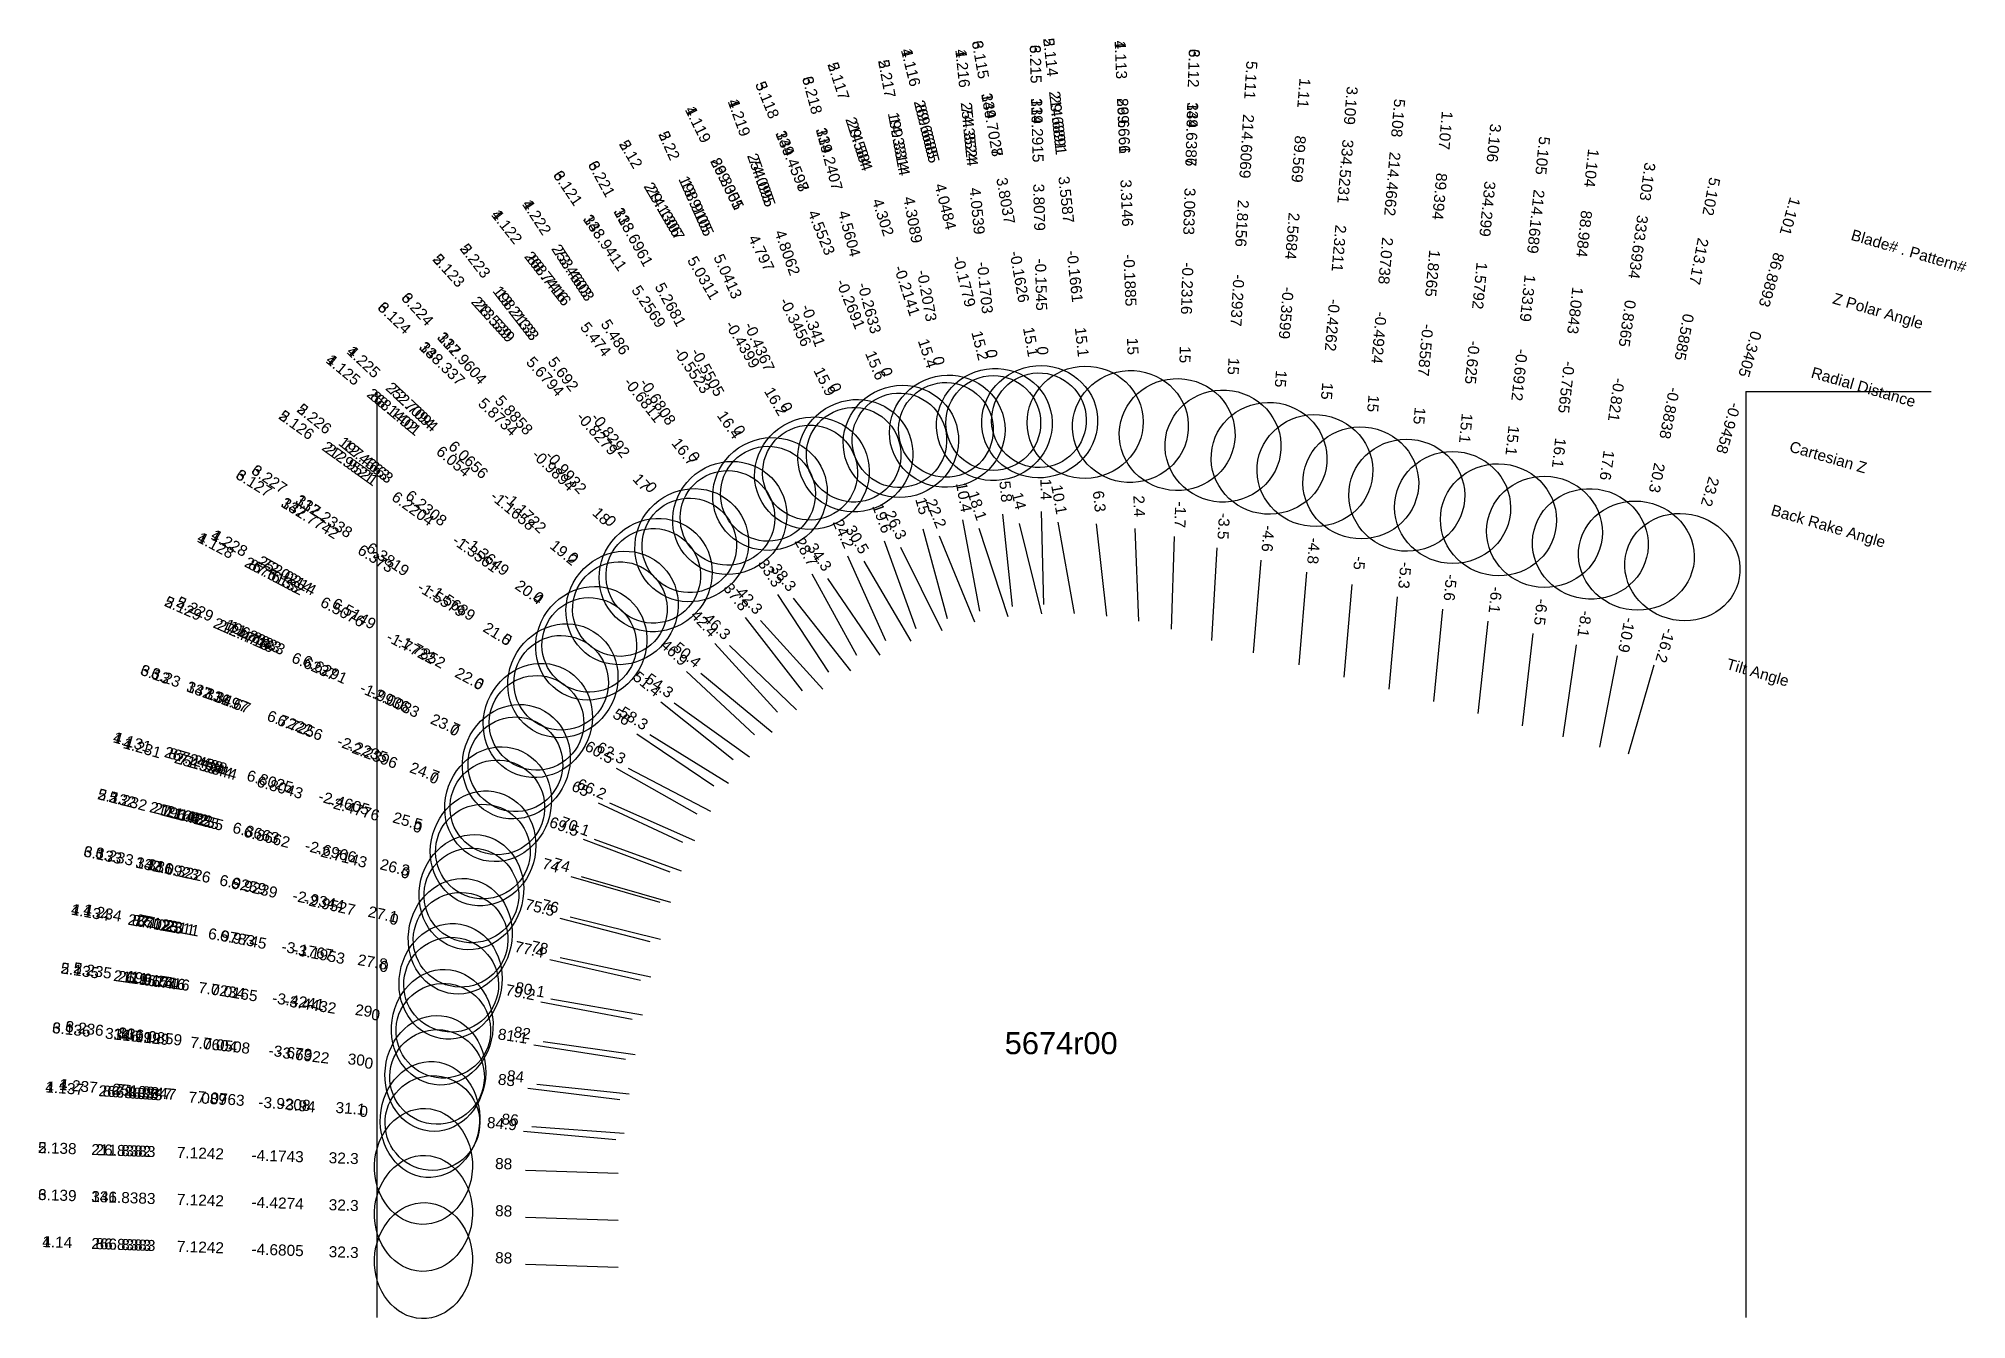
# Model space of a CAD drawing. Header units: inches. Extents: x -9.2 to 1.2, y -5 to 1.9.
import ezdxf
from ezdxf.enums import TextEntityAlignment as Align

# ---------------------------------------------------------------- set-up
doc = ezdxf.new("R2010")
doc.units = ezdxf.units.IN
doc.header["$MEASUREMENT"] = 0
for name, color, linetype, true_color in [('Blade_1', 30, 'Continuous', 0xff7f00), ('Blade_2', 7, 'Continuous', 0xcccc00), ('Blade_3', 7, 'Continuous', 0x00cc00), ('Blade_4', 7, 'Continuous', 0x00cccc), ('Blade_5', 7, 'Continuous', 0x0066cc), ('Blade_6', 190, 'Continuous', 0x7f00ff)]:
    doc.layers.add(name, color=color, linetype=linetype, true_color=true_color)
doc.styles.get("Standard").update_dxf_attribs({"font": 'arial.ttf'})

msp = doc.modelspace()

# ---------------------------------------------------------------- linework, layer by layer
for p, q in [((-7.375, 0), (-7.375, -4.988)), ((0, 0), (0, -4.988)), ((0, 0), (1, 0))]:
    msp.add_line(p, q)
at = {"layer": 'Blade_1'}
for p, q in [((-4.004, -0.66), (-3.953, -1.158)), ((-3.915, -0.712), (-3.794, -1.197)), ((-4.641, -0.805), (-4.472, -1.276)), ((-3.292, -0.738), (-3.272, -1.238)), ((-4.553, -0.839), (-4.332, -1.287)), ((-2.612, -0.908), (-2.653, -1.407)), ((-5.216, -1.093), (-4.941, -1.511)), ((-5.133, -1.113), (-4.824, -1.505)), ((-1.877, -1.106), (-1.923, -1.604)), ((-1.147, -1.303), (-1.204, -1.8)), ((-5.706, -1.509), (-5.341, -1.85)), ((-5.63, -1.517), (-5.245, -1.835)), ((-0.494, -1.474), (-0.634, -1.954)), ((-6.086, -2.028), (-5.651, -2.274)), ((-6.021, -2.028), (-5.578, -2.26)), ((-6.331, -2.613), (-5.85, -2.751)), ((-6.274, -2.612), (-5.793, -2.75)), ((-6.491, -3.287), (-5.999, -3.381)), ((-6.437, -3.272), (-5.944, -3.358)), ((-6.586, -3.984), (-6.088, -4.028)), ((-6.54, -3.959), (-6.042, -3.994)), ((-6.575, -4.7), (-6.075, -4.717))]:
    msp.add_line(p, q, dxfattribs=at)
for centre, major_axis, ratio in [((-4.048, -0.178), (0.303, 0.076), 0.964872), ((-3.315, -0.189), (0.312, 0.013), 0.966004), ((-4.797, -0.346), (0.28, 0.138), 0.961756), ((-4.054, -0.17), (0.254, 0.026), 1), ((-4.806, -0.341), (0.24, 0.086), 1), ((-2.568, -0.36), (0.311, -0.025), 0.965797), ((-1.826, -0.559), (0.311, -0.029), 0.965729), ((-5.474, -0.681), (0.245, 0.194), 0.957947), ((-5.486, -0.681), (0.213, 0.14), 1), ((-1.084, -0.756), (0.31, -0.035), 0.960855), ((-0.341, -0.946), (0.3, -0.087), 0.91927), ((-6.054, -1.166), (0.199, 0.241), 0.944594), ((-6.066, -1.172), (0.174, 0.186), 1), ((-6.508, -1.772), (0.145, 0.277), 0.923505), ((-6.515, -1.785), (0.125, 0.222), 1), ((-6.803, -2.461), (0.086, 0.3), 0.902931), ((-6.804, -2.478), (0.07, 0.245), 1), ((-6.978, -3.177), (0.054, 0.308), 0.88493), ((-6.975, -3.195), (0.048, 0.251), 1), ((-7.089, -3.921), (0.022, 0.312), 0.856609), ((-7.076, -3.94), (0.023, 0.254), 1), ((-7.124, -4.681), (0.011, 0.312), 0.845595)]:
    msp.add_ellipse(centre, major_axis=major_axis, ratio=ratio, dxfattribs=at)
at = {"layer": 'Blade_2'}
for p, q in [((-4.22, -0.692), (-4.129, -1.183)), ((-3.499, -0.713), (-3.444, -1.21)), ((-4.131, -0.737), (-3.975, -1.212)), ((-4.839, -0.886), (-4.634, -1.342)), ((-4.752, -0.914), (-4.499, -1.345)), ((-5.39, -1.218), (-5.083, -1.613)), ((-5.309, -1.234), (-4.972, -1.604)), ((-5.846, -1.672), (-5.455, -1.983)), ((-5.774, -1.677), (-5.367, -1.968)), ((-6.183, -2.216), (-5.729, -2.428)), ((-6.121, -2.216), (-5.663, -2.418)), ((-6.389, -2.837), (-5.905, -2.962)), ((-6.333, -2.829), (-5.847, -2.95)), ((-6.53, -3.519), (-6.036, -3.596)), ((-6.479, -3.501), (-5.984, -3.571)), ((-6.575, -4.194), (-6.075, -4.211))]:
    msp.add_line(p, q, dxfattribs=at)
for centre, major_axis, ratio in [((-4.302, -0.214), (0.297, 0.097), 0.964011), ((-3.559, -0.166), (0.311, 0.034), 0.96564), ((-4.309, -0.207), (0.251, 0.046), 1), ((-5.031, -0.44), (0.269, 0.158), 0.960351), ((-5.041, -0.437), (0.233, 0.105), 1), ((-5.679, -0.828), (0.231, 0.21), 0.95646), ((-5.692, -0.829), (0.201, 0.156), 1), ((-6.22, -1.356), (0.182, 0.254), 0.937528), ((-6.231, -1.365), (0.159, 0.199), 1), ((-6.624, -1.994), (0.126, 0.286), 0.915977), ((-6.629, -2.008), (0.108, 0.231), 1), ((-6.866, -2.697), (0.075, 0.303), 0.896835), ((-6.866, -2.714), (0.064, 0.247), 1), ((-7.023, -3.424), (0.044, 0.309), 0.874968), ((-7.017, -3.443), (0.039, 0.252), 1), ((-7.124, -4.174), (0.011, 0.312), 0.845595)]:
    msp.add_ellipse(centre, major_axis=major_axis, ratio=ratio, dxfattribs=at)
at = {"layer": 'Blade_3'}
for p, q in [((-3.796, -0.647), (-3.784, -1.147)), ((-3.707, -0.704), (-3.619, -1.196)), ((-4.433, -0.739), (-4.303, -1.222)), ((-4.345, -0.778), (-4.156, -1.241)), ((-3.08, -0.781), (-3.095, -1.281)), ((-5.031, -0.982), (-4.791, -1.421)), ((-4.947, -1.007), (-4.665, -1.42)), ((-2.367, -0.974), (-2.408, -1.473)), ((-1.633, -1.172), (-1.682, -1.67)), ((-5.554, -1.357), (-5.217, -1.727)), ((-5.476, -1.369), (-5.114, -1.715)), ((-0.914, -1.365), (-0.985, -1.86)), ((-5.974, -1.844), (-5.559, -2.124)), ((-5.905, -1.847), (-5.48, -2.11)), ((-6.264, -2.412), (-5.796, -2.587)), ((-6.205, -2.411), (-5.735, -2.581)), ((-6.443, -3.06), (-5.955, -3.17)), ((-6.388, -3.048), (-5.899, -3.152)), ((-6.513, -3.731), (-6.016, -3.783)), ((-6.562, -3.752), (-6.066, -3.813)), ((-6.575, -4.447), (-6.075, -4.464))]:
    msp.add_line(p, q, dxfattribs=at)
for centre, major_axis, ratio in [((-3.804, -0.163), (0.308, 0.055), 0.965262), ((-4.552, -0.269), (0.289, 0.118), 0.96313), ((-4.56, -0.263), (0.246, 0.066), 1), ((-3.808, -0.155), (0.255, 0.006), 1), ((-3.063, -0.232), (0.312, -0.01), 0.965895), ((-5.257, -0.552), (0.258, 0.176), 0.959406), ((-2.321, -0.426), (0.311, -0.026), 0.96578), ((-5.268, -0.551), (0.224, 0.123), 1), ((-1.579, -0.625), (0.311, -0.031), 0.965688), ((-0.837, -0.821), (0.309, -0.044), 0.952991), ((-5.873, -0.989), (0.216, 0.226), 0.951243), ((-5.886, -0.993), (0.188, 0.172), 1), ((-6.373, -1.558), (0.164, 0.266), 0.930688), ((-6.382, -1.569), (0.143, 0.211), 1), ((-6.722, -2.223), (0.106, 0.294), 0.90884), ((-6.726, -2.24), (0.089, 0.239), 1), ((-6.926, -2.934), (0.065, 0.306), 0.890562), ((-6.924, -2.953), (0.056, 0.249), 1), ((-7.06, -3.673), (0.033, 0.311), 0.866371), ((-7.051, -3.692), (0.031, 0.253), 1), ((-7.124, -4.427), (0.011, 0.312), 0.845595)]:
    msp.add_ellipse(centre, major_axis=major_axis, ratio=ratio, dxfattribs=at)
at = {"layer": 'Blade_4'}
for p, q in [((-4.004, -0.66), (-3.953, -1.158)), ((-3.915, -0.712), (-3.794, -1.197)), ((-4.641, -0.805), (-4.472, -1.276)), ((-3.292, -0.738), (-3.272, -1.238)), ((-4.553, -0.839), (-4.332, -1.287)), ((-5.216, -1.093), (-4.941, -1.511)), ((-5.133, -1.113), (-4.824, -1.505)), ((-5.706, -1.509), (-5.341, -1.85)), ((-5.63, -1.517), (-5.245, -1.835)), ((-6.086, -2.028), (-5.651, -2.274)), ((-6.021, -2.028), (-5.578, -2.26)), ((-6.331, -2.613), (-5.85, -2.751)), ((-6.274, -2.612), (-5.793, -2.75)), ((-6.491, -3.287), (-5.999, -3.381)), ((-6.437, -3.272), (-5.944, -3.358)), ((-6.586, -3.984), (-6.088, -4.028)), ((-6.54, -3.959), (-6.042, -3.994)), ((-6.575, -4.7), (-6.075, -4.717))]:
    msp.add_line(p, q, dxfattribs=at)
for centre, major_axis, ratio in [((-4.048, -0.178), (0.303, 0.076), 0.964872), ((-3.315, -0.189), (0.312, 0.013), 0.966004), ((-4.797, -0.346), (0.28, 0.138), 0.961756), ((-4.054, -0.17), (0.254, 0.026), 1), ((-4.806, -0.341), (0.24, 0.086), 1), ((-5.474, -0.681), (0.245, 0.194), 0.957947), ((-5.486, -0.681), (0.213, 0.14), 1), ((-6.054, -1.166), (0.199, 0.241), 0.944594), ((-6.066, -1.172), (0.174, 0.186), 1), ((-6.508, -1.772), (0.145, 0.277), 0.923505), ((-6.515, -1.785), (0.125, 0.222), 1), ((-6.803, -2.461), (0.086, 0.3), 0.902931), ((-6.804, -2.478), (0.07, 0.245), 1), ((-6.978, -3.177), (0.054, 0.308), 0.88493), ((-6.975, -3.195), (0.048, 0.251), 1), ((-7.089, -3.921), (0.022, 0.312), 0.856609), ((-7.076, -3.94), (0.023, 0.254), 1), ((-7.124, -4.681), (0.011, 0.312), 0.845595)]:
    msp.add_ellipse(centre, major_axis=major_axis, ratio=ratio, dxfattribs=at)
at = {"layer": 'Blade_5'}
for p, q in [((-4.22, -0.692), (-4.129, -1.183)), ((-3.499, -0.713), (-3.444, -1.21)), ((-4.345, -0.778), (-4.156, -1.241)), ((-4.131, -0.737), (-3.975, -1.212)), ((-4.839, -0.886), (-4.634, -1.342)), ((-4.752, -0.914), (-4.499, -1.345)), ((-2.849, -0.843), (-2.879, -1.342)), ((-2.122, -1.04), (-2.165, -1.538)), ((-5.39, -1.218), (-5.083, -1.613)), ((-5.309, -1.234), (-4.972, -1.604)), ((-1.39, -1.238), (-1.443, -1.735)), ((-0.693, -1.424), (-0.788, -1.915)), ((-5.846, -1.672), (-5.455, -1.983)), ((-5.774, -1.677), (-5.367, -1.968)), ((-6.183, -2.216), (-5.729, -2.428)), ((-6.121, -2.216), (-5.663, -2.418)), ((-6.389, -2.837), (-5.905, -2.962)), ((-6.333, -2.829), (-5.847, -2.95)), ((-6.53, -3.519), (-6.036, -3.596)), ((-6.479, -3.501), (-5.984, -3.571)), ((-6.575, -4.194), (-6.075, -4.211))]:
    msp.add_line(p, q, dxfattribs=at)
for centre, major_axis, ratio in [((-4.302, -0.214), (0.297, 0.097), 0.964011), ((-3.559, -0.166), (0.311, 0.034), 0.96564), ((-4.552, -0.269), (0.289, 0.118), 0.96313), ((-4.309, -0.207), (0.251, 0.046), 1), ((-2.816, -0.294), (0.312, -0.019), 0.965841), ((-5.031, -0.44), (0.269, 0.158), 0.960351), ((-5.041, -0.437), (0.233, 0.105), 1), ((-2.074, -0.492), (0.311, -0.027), 0.965758), ((-1.332, -0.691), (0.311, -0.033), 0.965628), ((-5.679, -0.828), (0.231, 0.21), 0.95646), ((-5.692, -0.829), (0.201, 0.156), 1), ((-0.589, -0.884), (0.307, -0.059), 0.938072), ((-6.22, -1.356), (0.182, 0.254), 0.937528), ((-6.231, -1.365), (0.159, 0.199), 1), ((-6.624, -1.994), (0.126, 0.286), 0.915977), ((-6.629, -2.008), (0.108, 0.231), 1), ((-6.866, -2.697), (0.075, 0.303), 0.896835), ((-6.866, -2.714), (0.064, 0.247), 1), ((-7.023, -3.424), (0.044, 0.309), 0.874968), ((-7.017, -3.443), (0.039, 0.252), 1), ((-7.124, -4.174), (0.011, 0.312), 0.845595)]:
    msp.add_ellipse(centre, major_axis=major_axis, ratio=ratio, dxfattribs=at)
at = {"layer": 'Blade_6'}
for p, q in [((-3.796, -0.647), (-3.784, -1.147)), ((-3.707, -0.704), (-3.619, -1.196)), ((-4.433, -0.739), (-4.303, -1.222)), ((-3.08, -0.781), (-3.095, -1.281)), ((-5.031, -0.982), (-4.791, -1.421)), ((-4.947, -1.007), (-4.665, -1.42)), ((-5.554, -1.357), (-5.217, -1.727)), ((-5.476, -1.369), (-5.114, -1.715)), ((-5.974, -1.844), (-5.559, -2.124)), ((-5.905, -1.847), (-5.48, -2.11)), ((-6.264, -2.412), (-5.796, -2.587)), ((-6.205, -2.411), (-5.735, -2.581)), ((-6.443, -3.06), (-5.955, -3.17)), ((-6.388, -3.048), (-5.899, -3.152)), ((-6.513, -3.731), (-6.016, -3.783)), ((-6.562, -3.752), (-6.066, -3.813)), ((-6.575, -4.447), (-6.075, -4.464))]:
    msp.add_line(p, q, dxfattribs=at)
for centre, major_axis, ratio in [((-3.804, -0.163), (0.308, 0.055), 0.965262), ((-4.56, -0.263), (0.246, 0.066), 1), ((-3.808, -0.155), (0.255, 0.006), 1), ((-3.063, -0.232), (0.312, -0.01), 0.965895), ((-5.257, -0.552), (0.258, 0.176), 0.959406), ((-5.268, -0.551), (0.224, 0.123), 1), ((-5.873, -0.989), (0.216, 0.226), 0.951243), ((-5.886, -0.993), (0.188, 0.172), 1), ((-6.373, -1.558), (0.164, 0.266), 0.930688), ((-6.382, -1.569), (0.143, 0.211), 1), ((-6.722, -2.223), (0.106, 0.294), 0.90884), ((-6.726, -2.24), (0.089, 0.239), 1), ((-6.926, -2.934), (0.065, 0.306), 0.890562), ((-6.924, -2.953), (0.056, 0.249), 1), ((-7.06, -3.673), (0.033, 0.311), 0.866371), ((-7.051, -3.692), (0.031, 0.253), 1), ((-7.124, -4.427), (0.011, 0.312), 0.845595)]:
    msp.add_ellipse(centre, major_axis=major_axis, ratio=ratio, dxfattribs=at)

# ---------------------------------------------------------------- texts
for s, height, p in [('Blade# . Pattern#', 0.05937, (0.571, 0.846)), ('Z Polar Angle', 0.05937, (0.472, 0.504)), ('Radial Distance', 0.05937, (0.356, 0.105)), ('Cartesian Z', 0.05937, (0.239, -0.294)), ('Back Rake Angle', 0.05937, (0.14, -0.636)), ('Tilt Angle', 0.0594, (-0.101, -1.465))]:
    msp.add_text(s, height=height, rotation=343.7859).set_placement(p, align=Align.MIDDLE_LEFT)
msp.add_text('5674r00', height=0.1187).set_placement((-3.688, -3.51), align=Align.MIDDLE_CENTER)
at = {"layer": 'Blade_1'}
for s, rotation, p in [('1.113', 272.3546, (-3.396, 1.785)), ('1.116', 284.0316, (-4.527, 1.738)), ('1.216', 275.81, (-4.248, 1.737)), ('1.11', 265.3967, (-2.41, 1.609)), ('1.219', 289.65, (-5.451, 1.465)), ('89.6661', 272.3546, (-3.381, 1.429)), ('1.119', 296.2818, (-5.671, 1.425)), ('89.6685', 284.0316, (-4.441, 1.393)), ('74.3524', 275.81, (-4.212, 1.383)), ('1.107', 264.7474, (-1.646, 1.408)), ('89.569', 265.3967, (-2.438, 1.254)), ('89.3051', 296.2818, (-5.514, 1.106)), ('74.095', 289.65, (-5.331, 1.129)), ('1.104', 263.4783, (-0.86, 1.206)), ('89.394', 264.7474, (-1.678, 1.053)), ('4.0484', 284.0316, (-4.34, 0.989)), ('4.0539', 275.81, (-4.17, 0.969)), ('3.3146', 272.3546, (-3.364, 1.014)), ('1.101', 253.7859, (0.211, 0.951)), ('1.122', 308.2788, (-6.698, 0.869)), ('1.222', 303.28, (-6.538, 0.922)), ('2.5684', 265.3967, (-2.472, 0.839)), ('88.984', 263.4783, (-0.9, 0.852)), ('4.797', 296.2818, (-5.33, 0.733)), ('4.8062', 289.65, (-5.191, 0.738)), ('88.7416', 308.2788, (-6.477, 0.59)), ('73.4603', 303.28, (-6.343, 0.624)), ('-0.1885', 272.3546, (-3.347, 0.598)), ('1.8265', 264.7474, (-1.716, 0.639)), ('86.8893', 253.7859, (0.111, 0.609)), ('-0.1779', 284.0316, (-4.239, 0.586)), ('-0.1703', 275.81, (-4.128, 0.556)), ('-0.3599', 265.3967, (-2.505, 0.425)), ('1.0843', 263.4783, (-0.948, 0.439)), ('-0.3456', 296.2818, (-5.146, 0.361)), ('-0.341', 289.65, (-5.052, 0.346)), ('5.474', 308.2788, (-6.219, 0.263)), ('5.486', 303.28, (-6.115, 0.277)), ('15.2', 284.0316, (-4.153, 0.24)), ('-0.5587', 264.7474, (-1.754, 0.225)), ('0.3405', 253.7859, (-0.005, 0.209)), ('1.225', 316.9, (-7.466, 0.138)), ('0', 275.81, (-4.092, 0.201)), ('15', 272.3546, (-3.332, 0.242)), ('1.125', 320.3745, (-7.575, 0.094)), ('15.9', 296.2818, (-4.988, 0.041)), ('15', 265.3967, (-2.534, 0.07)), ('-0.7565', 263.4783, (-0.995, 0.026)), ('72.7094', 316.9, (-7.206, -0.105)), ('-0.6811', 308.2788, (-5.962, -0.063)), ('-0.6808', 303.28, (-5.887, -0.071)), ('0', 289.65, (-4.932, 0.011)), ('88.1402', 320.3745, (-7.301, -0.133)), ('15', 264.7474, (-1.787, -0.129)), ('-0.9458', 253.7859, (-0.121, -0.19)), ('6.054', 320.3745, (-6.981, -0.399)), ('6.0656', 316.9, (-6.902, -0.389)), ('16.7', 308.2788, (-5.741, -0.343)), ('16.1', 263.4783, (-1.035, -0.328)), ('0', 303.28, (-5.691, -0.368)), ('5.8', 275.81, (-4.016, -0.542)), ('23.2', 253.7859, (-0.22, -0.532)), ('-1.1658', 320.3745, (-6.661, -0.664)), ('-1.1722', 316.9, (-6.599, -0.673)), ('19.6', 289.65, (-4.68, -0.693)), ('14', 284.0316, (-3.944, -0.596)), ('2.4', 272.3546, (-3.297, -0.619)), ('26.3', 296.2818, (-4.606, -0.732)), ('-4.6', 265.3967, (-2.603, -0.79)), ('1.128', 332.3195, (-8.257, -0.855)), ('1.228', 330.53, (-8.184, -0.842)), ('19.2', 320.3745, (-6.386, -0.891)), ('87.6133', 332.3195, (-7.941, -1.02)), ('72.0214', 330.53, (-7.874, -1.017)), ('0', 316.9, (-6.338, -0.917)), ('33.3', 303.28, (-5.281, -0.993)), ('38.3', 308.2788, (-5.207, -1.02)), ('-5.3', 264.7474, (-1.866, -0.988)), ('6.5076', 332.3195, (-7.573, -1.213)), ('6.5149', 330.53, (-7.512, -1.222)), ('-6.5', 263.4783, (-1.133, -1.185)), ('-1.7722', 332.3195, (-7.205, -1.406)), ('-1.7852', 330.53, (-7.15, -1.426)), ('46.9', 316.9, (-5.793, -1.428)), ('50.4', 320.3745, (-5.722, -1.441)), ('-16.2', 253.7859, (-0.461, -1.36)), ('22.6', 332.3195, (-6.889, -1.572)), ('0', 330.53, (-6.84, -1.601)), ('1.131', 344.0126, (-8.701, -1.917)), ('1.231', 343.98, (-8.647, -1.948)), ('87.2488', 344.0126, (-8.359, -2.015)), ('71.5344', 343.98, (-8.305, -2.047)), ('60.5', 330.53, (-6.19, -1.969)), ('62.3', 332.3195, (-6.126, -1.973)), ('6.8025', 344.0126, (-7.959, -2.129)), ('6.8043', 343.98, (-7.905, -2.161)), ('-2.4605', 344.0126, (-7.56, -2.244)), ('-2.4776', 343.98, (-7.506, -2.276)), ('25.5', 344.0126, (-7.217, -2.342)), ('0', 343.98, (-7.163, -2.374)), ('74', 343.98, (-6.445, -2.581)), ('74', 344.0126, (-6.388, -2.579)), ('1.134', 350.0526, (-8.924, -2.835)), ('1.234', 349.24, (-8.858, -2.837)), ('87.025', 350.0526, (-8.573, -2.897)), ('71.2311', 349.24, (-8.508, -2.904)), ('6.9783', 350.0526, (-8.163, -2.969)), ('6.9745', 349.24, (-8.1, -2.981)), ('-3.1767', 350.0526, (-7.754, -3.041)), ('-3.1953', 349.24, (-7.692, -3.059)), ('27.8', 350.0526, (-7.403, -3.102)), ('0', 349.24, (-7.342, -3.126)), ('79.2', 349.24, (-6.607, -3.265)), ('80.1', 350.0526, (-6.554, -3.251)), ('1.137', 355.984, (-9.059, -3.782)), ('1.237', 354.91, (-8.986, -3.77)), ('86.8835', 355.984, (-8.704, -3.807)), ('71.0347', 354.91, (-8.631, -3.801)), ('7.089', 355.984, (-8.289, -3.837)), ('7.0763', 354.91, (-8.217, -3.838)), ('-3.9208', 355.984, (-7.875, -3.866)), ('-3.94', 354.91, (-7.803, -3.875)), ('31.1', 355.984, (-7.519, -3.891)), ('0', 354.91, (-7.449, -3.907)), ('84.9', 354.91, (-6.704, -3.973)), ('86', 355.984, (-6.659, -3.951)), ('1.14', 357.9925, (-9.098, -4.611)), ('86.8383', 357.9925, (-8.742, -4.624)), ('7.1242', 357.9925, (-8.327, -4.638)), ('-4.6805', 357.9925, (-7.911, -4.653)), ('32.3', 357.9925, (-7.555, -4.665)), ('88', 357.9925, (-6.693, -4.696))]:
    msp.add_text(s, height=0.0594, rotation=rotation, dxfattribs=at).set_placement(p, align=Align.CENTER)
at = {"layer": 'Blade_2'}
for s, rotation, p in [('2.114', 276.2545, (-3.774, 1.797)), ('2.117', 288.1201, (-4.916, 1.663)), ('2.217', 280.43, (-4.656, 1.679)), ('29.6891', 276.2545, (-3.735, 1.443)), ('29.584', 288.1201, (-4.805, 1.324)), ('14.3314', 280.43, (-4.591, 1.328)), ('2.12', 300.4553, (-6.032, 1.263)), ('2.22', 294.2, (-5.827, 1.312)), ('3.5587', 276.2545, (-3.69, 1.03)), ('29.1306', 300.4553, (-5.852, 0.956)), ('13.9105', 294.2, (-5.681, 0.987)), ('4.3089', 280.43, (-4.516, 0.919)), ('4.302', 288.1201, (-4.676, 0.929)), ('2.123', 312.3364, (-7.009, 0.632)), ('2.223', 307.82, (-6.868, 0.686)), ('5.0311', 300.4553, (-5.641, 0.597)), ('5.0413', 294.2, (-5.511, 0.608)), ('-0.1661', 276.2545, (-3.644, 0.617)), ('-0.2141', 288.1201, (-4.547, 0.534)), ('-0.2073', 280.43, (-4.441, 0.511)), ('13.2133', 307.82, (-6.649, 0.404)), ('28.539', 312.3364, (-6.77, 0.369)), ('-0.4399', 300.4553, (-5.43, 0.239)), ('-0.4367', 294.2, (-5.341, 0.229)), ('15.1', 276.2545, (-3.606, 0.263)), ('15.4', 288.1201, (-4.436, 0.196)), ('5.6794', 312.3364, (-6.49, 0.061)), ('5.692', 307.82, (-6.394, 0.076)), ('0', 280.43, (-4.377, 0.16)), ('16.2', 300.4553, (-5.25, -0.068)), ('2.226', 321.45, (-7.73, -0.17)), ('0', 294.2, (-5.195, -0.096)), ('2.126', 324.3308, (-7.825, -0.204)), ('-0.8279', 312.3364, (-6.21, -0.246)), ('-0.8292', 307.82, (-6.14, -0.253)), ('27.9521', 324.3308, (-7.536, -0.412)), ('12.4663', 321.45, (-7.452, -0.392)), ('17', 312.3364, (-5.97, -0.509)), ('0', 307.82, (-5.921, -0.534)), ('10.4', 280.43, (-4.241, -0.575)), ('6.2204', 324.3308, (-7.198, -0.655)), ('6.2308', 321.45, (-7.127, -0.651)), ('18.1', 288.1201, (-4.168, -0.624)), ('6.3', 276.2545, (-3.512, -0.595)), ('24.2', 294.2, (-4.888, -0.778)), ('30.5', 300.4553, (-4.812, -0.812)), ('-1.3561', 324.3308, (-6.86, -0.897)), ('-1.3649', 321.45, (-6.802, -0.91)), ('20.4', 324.3308, (-6.571, -1.105)), ('37.8', 307.82, (-5.463, -1.124)), ('2.129', 336.1548, (-8.43, -1.195)), ('2.229', 335.01, (-8.367, -1.198)), ('0', 321.45, (-6.523, -1.132)), ('42.3', 312.3364, (-5.389, -1.147)), ('27.4718', 336.1548, (-8.104, -1.339)), ('11.8333', 335.01, (-8.044, -1.349)), ('6.6237', 336.1548, (-7.724, -1.507)), ('6.6291', 335.01, (-7.667, -1.524)), ('51.4', 321.45, (-5.938, -1.598)), ('54.3', 324.3308, (-5.87, -1.608)), ('-1.9936', 336.1548, (-7.344, -1.675)), ('-2.0083', 335.01, (-7.291, -1.7)), ('23.7', 336.1548, (-7.018, -1.819)), ('0', 335.01, (-6.968, -1.85)), ('2.132', 346.0272, (-8.783, -2.22)), ('2.232', 345.52, (-8.723, -2.235)), ('65', 335.01, (-6.29, -2.166)), ('66.2', 336.1548, (-6.229, -2.168)), ('27.1682', 346.0272, (-8.437, -2.306)), ('11.4255', 345.52, (-8.378, -2.324)), ('6.8663', 346.0272, (-8.034, -2.406)), ('6.8662', 345.52, (-7.975, -2.428)), ('-2.6966', 346.0272, (-7.631, -2.506)), ('-2.7143', 345.52, (-7.573, -2.532)), ('26.3', 346.0272, (-7.285, -2.592)), ('0', 345.52, (-7.228, -2.621)), ('75.5', 345.52, (-6.504, -2.808)), ('76', 346.0272, (-6.448, -2.801)), ('2.135', 351.9642, (-8.979, -3.148)), ('2.235', 351.14, (-8.911, -3.148)), ('26.9674', 351.9642, (-8.626, -3.198)), ('11.1516', 351.14, (-8.559, -3.203)), ('7.0234', 351.9642, (-8.215, -3.256)), ('7.0165', 351.14, (-8.148, -3.267)), ('-3.4241', 351.9642, (-7.803, -3.314)), ('-3.4432', 351.14, (-7.738, -3.331)), ('29', 351.9642, (-7.45, -3.364)), ('0', 351.14, (-7.386, -3.386)), ('0', 351.14, (-7.386, -3.386)), ('82', 351.9642, (-6.596, -3.484)), ('81.1', 351.14, (-6.647, -3.501)), ('2.138', 357.9925, (-9.098, -4.105)), ('26.8382', 357.9925, (-8.742, -4.118)), ('7.1242', 357.9925, (-8.327, -4.132)), ('-4.1743', 357.9925, (-7.911, -4.147)), ('32.3', 357.9925, (-7.555, -4.159)), ('88', 357.9925, (-6.693, -4.189))]:
    msp.add_text(s, height=0.0594, rotation=rotation, dxfattribs=at).set_placement(p, align=Align.CENTER)
at = {"layer": 'Blade_3'}
for s, rotation, p in [('3.115', 280.1465, (-4.152, 1.782)), ('3.215', 271.4, (-3.855, 1.762)), ('3.112', 268.252, (-3.003, 1.742)), ('3.118', 292.2016, (-5.299, 1.559)), ('3.218', 285.04, (-5.058, 1.588)), ('334.7027', 280.1465, (-4.089, 1.431)), ('319.2915', 271.4, (-3.846, 1.406)), ('3.109', 265.2262, (-2.157, 1.542)), ('334.6386', 268.252, (-3.014, 1.386)), ('334.4597', 292.2016, (-5.164, 1.23)), ('319.2407', 285.04, (-4.966, 1.244)), ('334.5231', 265.2262, (-2.186, 1.187)), ('3.106', 264.396, (-1.386, 1.341)), ('3.121', 304.317, (-6.37, 1.079)), ('3.221', 298.74, (-6.19, 1.131)), ('3.8037', 280.1465, (-4.016, 1.022)), ('3.103', 261.8954, (-0.558, 1.134)), ('3.8079', 271.4, (-3.836, 0.991)), ('3.0633', 268.252, (-3.027, 0.971)), ('334.299', 264.396, (-1.421, 0.986)), ('333.9411', 304.317, (-6.17, 0.785)), ('318.6961', 298.74, (-6.019, 0.818)), ('4.5523', 292.2016, (-5.007, 0.845)), ('4.5604', 285.04, (-4.858, 0.843)), ('333.6934', 261.8954, (-0.608, 0.782)), ('2.3211', 265.2262, (-2.221, 0.773)), ('-0.1626', 280.1465, (-3.942, 0.613)), ('-0.1545', 271.4, (-3.826, 0.575)), ('-0.2316', 268.252, (-3.039, 0.556)), ('1.5792', 264.396, (-1.462, 0.572)), ('3.224', 312.36, (-7.178, 0.424)), ('5.2569', 304.317, (-5.935, 0.441)), ('5.2681', 298.74, (-5.819, 0.454)), ('-0.2691', 292.2016, (-4.85, 0.46)), ('-0.2633', 285.04, (-4.75, 0.442)), ('3.124', 316.3079, (-7.301, 0.375)), ('-0.4262', 265.2262, (-2.256, 0.359)), ('0.8365', 261.8954, (-0.667, 0.37)), ('317.9604', 312.36, (-6.938, 0.16)), ('15.1', 280.1465, (-3.88, 0.262)), ('333.337', 316.3079, (-7.044, 0.129)), ('-0.5523', 304.317, (-5.701, 0.098)), ('-0.5505', 298.74, (-5.619, 0.09)), ('15.6', 292.2016, (-4.715, 0.13)), ('0', 271.4, (-3.817, 0.219)), ('15', 268.252, (-3.05, 0.199)), ('-0.625', 264.396, (-1.502, 0.159)), ('0', 285.04, (-4.657, 0.098)), ('15', 265.2262, (-2.285, 0.004)), ('-0.821', 261.8954, (-0.726, -0.041)), ('5.8734', 316.3079, (-6.743, -0.158)), ('5.8858', 312.36, (-6.658, -0.147)), ('16.4', 304.317, (-5.5, -0.196)), ('0', 298.74, (-5.448, -0.223)), ('15.1', 264.396, (-1.537, -0.196)), ('3.227', 325.99, (-7.971, -0.496)), ('-0.9894', 316.3079, (-6.443, -0.445)), ('-0.9932', 312.36, (-6.378, -0.454)), ('17.6', 261.8954, (-0.776, -0.394)), ('3.127', 328.2779, (-8.053, -0.519)), ('1.4', 271.4, (-3.799, -0.528)), ('10.1', 280.1465, (-3.728, -0.587)), ('332.7742', 328.2779, (-7.75, -0.707)), ('317.2338', 325.99, (-7.676, -0.696)), ('15', 285.04, (-4.463, -0.624)), ('22.2', 292.2016, (-4.389, -0.668)), ('-1.7', 268.252, (-3.076, -0.663)), ('18', 316.3079, (-6.185, -0.692)), ('0', 312.36, (-6.138, -0.717)), ('6.373', 328.2779, (-7.396, -0.925)), ('6.3819', 325.99, (-7.332, -0.928)), ('28.7', 298.74, (-5.088, -0.878)), ('34.3', 304.317, (-5.014, -0.908)), ('-4.8', 265.2262, (-2.357, -0.856)), ('-5.6', 264.396, (-1.621, -1.054)), ('-1.5579', 328.2779, (-7.043, -1.144)), ('-1.5689', 325.99, (-6.987, -1.161)), ('21.5', 328.2779, (-6.74, -1.331)), ('42.4', 312.36, (-5.634, -1.269)), ('46.3', 316.3079, (-5.562, -1.287)), ('-8.1', 261.8954, (-0.897, -1.248)), ('0', 325.99, (-6.692, -1.36)), ('3.13', 340.0858, (-8.579, -1.551)), ('3.23', 339.49, (-8.522, -1.568)), ('332.3497', 340.0858, (-8.244, -1.672)), ('316.67', 339.49, (-8.188, -1.693)), ('6.7222', 340.0858, (-7.853, -1.814)), ('6.7256', 339.49, (-7.799, -1.838)), ('56', 325.99, (-6.072, -1.778)), ('58.3', 328.2779, (-6.006, -1.785)), ('-2.2235', 340.0858, (-7.463, -1.955)), ('-2.2396', 339.49, (-7.409, -1.984)), ('24.7', 340.0858, (-7.128, -2.077)), ('0', 339.49, (-7.076, -2.109)), ('69.5', 339.49, (-6.376, -2.371)), ('70.1', 340.0858, (-6.317, -2.37)), ('3.133', 348.0406, (-8.858, -2.525)), ('3.233', 347.37, (-8.795, -2.533)), ('332.0923', 348.0406, (-8.51, -2.599)), ('316.3226', 347.37, (-8.447, -2.611)), ('6.9259', 348.0406, (-8.103, -2.685)), ('6.9239', 347.37, (-8.042, -2.702)), ('-2.9344', 348.0406, (-7.696, -2.771)), ('-2.9527', 347.37, (-7.636, -2.793)), ('27.1', 348.0406, (-7.348, -2.845)), ('0', 347.37, (-7.289, -2.871)), ('77.4', 347.37, (-6.559, -3.034)), ('78', 348.0406, (-6.504, -3.024)), ('3.136', 353.9745, (-9.024, -3.466)), ('3.236', 353.03, (-8.954, -3.46)), ('331.9199', 353.9745, (-8.67, -3.503)), ('316.0859', 353.03, (-8.6, -3.503)), ('7.0604', 353.9745, (-8.257, -3.547)), ('7.0508', 353.03, (-8.188, -3.553)), ('-3.673', 353.9745, (-7.844, -3.59)), ('-3.6922', 353.03, (-7.775, -3.604)), ('30', 353.9745, (-7.489, -3.628)), ('0', 353.03, (-7.422, -3.647)), ('83', 353.03, (-6.68, -3.738)), ('84', 353.9745, (-6.631, -3.718)), ('3.139', 357.9925, (-9.098, -4.358)), ('331.8383', 357.9925, (-8.742, -4.371)), ('7.1242', 357.9925, (-8.327, -4.385)), ('-4.4274', 357.9925, (-7.911, -4.4)), ('32.3', 357.9925, (-7.555, -4.412)), ('88', 357.9925, (-6.693, -4.443))]:
    msp.add_text(s, height=0.0594, rotation=rotation, dxfattribs=at).set_placement(p, align=Align.CENTER)
at = {"layer": 'Blade_4'}
for s, rotation, p in [('4.113', 272.3546, (-3.396, 1.785)), ('4.116', 284.0316, (-4.527, 1.738)), ('4.216', 275.81, (-4.248, 1.737)), ('4.219', 289.65, (-5.451, 1.465)), ('269.6685', 284.0316, (-4.441, 1.393)), ('269.666', 272.3546, (-3.381, 1.429)), ('4.119', 296.2818, (-5.671, 1.425)), ('254.3524', 275.81, (-4.212, 1.383)), ('269.305', 296.2818, (-5.514, 1.106)), ('254.095', 289.65, (-5.331, 1.129)), ('4.0484', 284.0316, (-4.34, 0.989)), ('4.0539', 275.81, (-4.17, 0.969)), ('3.3146', 272.3546, (-3.364, 1.014)), ('4.122', 308.2788, (-6.698, 0.869)), ('4.222', 303.28, (-6.538, 0.922)), ('4.797', 296.2818, (-5.33, 0.733)), ('4.8062', 289.65, (-5.191, 0.738)), ('268.7416', 308.2788, (-6.477, 0.59)), ('253.4603', 303.28, (-6.343, 0.624)), ('-0.1885', 272.3546, (-3.347, 0.598)), ('-0.1779', 284.0316, (-4.239, 0.586)), ('-0.1703', 275.81, (-4.128, 0.556)), ('-0.3456', 296.2818, (-5.146, 0.361)), ('-0.341', 289.65, (-5.052, 0.346)), ('5.474', 308.2788, (-6.219, 0.263)), ('5.486', 303.28, (-6.115, 0.277)), ('15.2', 284.0316, (-4.153, 0.24)), ('4.225', 316.9, (-7.466, 0.138)), ('0', 275.81, (-4.092, 0.201)), ('15', 272.3546, (-3.332, 0.242)), ('4.125', 320.3745, (-7.575, 0.094)), ('15.9', 296.2818, (-4.988, 0.041)), ('268.1401', 320.3745, (-7.301, -0.133)), ('252.7094', 316.9, (-7.206, -0.105)), ('-0.6811', 308.2788, (-5.962, -0.063)), ('-0.6808', 303.28, (-5.887, -0.071)), ('0', 289.65, (-4.932, 0.011)), ('6.054', 320.3745, (-6.981, -0.399)), ('6.0656', 316.9, (-6.902, -0.389)), ('16.7', 308.2788, (-5.741, -0.343)), ('0', 303.28, (-5.691, -0.368)), ('5.8', 275.81, (-4.016, -0.542)), ('-1.1658', 320.3745, (-6.661, -0.664)), ('-1.1722', 316.9, (-6.599, -0.673)), ('19.6', 289.65, (-4.68, -0.693)), ('14', 284.0316, (-3.944, -0.596)), ('2.4', 272.3546, (-3.297, -0.619)), ('26.3', 296.2818, (-4.606, -0.732)), ('4.128', 332.3195, (-8.257, -0.855)), ('4.228', 330.53, (-8.184, -0.842)), ('19.2', 320.3745, (-6.386, -0.891)), ('267.6132', 332.3195, (-7.941, -1.02)), ('252.0214', 330.53, (-7.874, -1.017)), ('0', 316.9, (-6.338, -0.917)), ('33.3', 303.28, (-5.281, -0.993)), ('38.3', 308.2788, (-5.207, -1.02)), ('6.5076', 332.3195, (-7.573, -1.213)), ('6.5149', 330.53, (-7.512, -1.222)), ('-1.7722', 332.3195, (-7.205, -1.406)), ('-1.7852', 330.53, (-7.15, -1.426)), ('46.9', 316.9, (-5.793, -1.428)), ('50.4', 320.3745, (-5.722, -1.441)), ('22.6', 332.3195, (-6.889, -1.572)), ('0', 330.53, (-6.84, -1.601)), ('4.131', 344.0126, (-8.701, -1.917)), ('4.231', 343.98, (-8.647, -1.948)), ('267.2488', 344.0126, (-8.359, -2.015)), ('251.5344', 343.98, (-8.305, -2.047)), ('60.5', 330.53, (-6.19, -1.969)), ('62.3', 332.3195, (-6.126, -1.973)), ('6.8025', 344.0126, (-7.959, -2.129)), ('6.8043', 343.98, (-7.905, -2.161)), ('-2.4605', 344.0126, (-7.56, -2.244)), ('-2.4776', 343.98, (-7.506, -2.276)), ('25.5', 344.0126, (-7.217, -2.342)), ('0', 343.98, (-7.163, -2.374)), ('74', 343.98, (-6.445, -2.581)), ('74', 344.0126, (-6.388, -2.579)), ('4.134', 350.0526, (-8.924, -2.835)), ('4.234', 349.24, (-8.858, -2.837)), ('267.025', 350.0526, (-8.573, -2.897)), ('251.2311', 349.24, (-8.508, -2.904)), ('6.9783', 350.0526, (-8.163, -2.969)), ('6.9745', 349.24, (-8.1, -2.981)), ('-3.1767', 350.0526, (-7.754, -3.041)), ('-3.1953', 349.24, (-7.692, -3.059)), ('27.8', 350.0526, (-7.403, -3.102)), ('0', 349.24, (-7.342, -3.126)), ('79.2', 349.24, (-6.607, -3.265)), ('80.1', 350.0526, (-6.554, -3.251)), ('4.137', 355.984, (-9.059, -3.782)), ('4.237', 354.91, (-8.986, -3.77)), ('266.8835', 355.984, (-8.704, -3.807)), ('251.0347', 354.91, (-8.631, -3.801)), ('7.089', 355.984, (-8.289, -3.837)), ('7.0763', 354.91, (-8.217, -3.838)), ('-3.9208', 355.984, (-7.875, -3.866)), ('-3.94', 354.91, (-7.803, -3.875)), ('31.1', 355.984, (-7.519, -3.891)), ('0', 354.91, (-7.449, -3.907)), ('84.9', 354.91, (-6.704, -3.973)), ('86', 355.984, (-6.659, -3.951)), ('4.14', 357.9925, (-9.098, -4.611)), ('266.8383', 357.9925, (-8.742, -4.624)), ('7.1242', 357.9925, (-8.327, -4.638)), ('-4.6805', 357.9925, (-7.911, -4.653)), ('32.3', 357.9925, (-7.555, -4.665)), ('88', 357.9925, (-6.693, -4.696))]:
    msp.add_text(s, height=0.0594, rotation=rotation, dxfattribs=at).set_placement(p, align=Align.CENTER)
at = {"layer": 'Blade_5'}
for s, rotation, p in [('5.114', 276.2545, (-3.774, 1.797)), ('5.117', 288.1201, (-4.916, 1.663)), ('5.217', 280.43, (-4.656, 1.679)), ('5.111', 266.5354, (-2.696, 1.678)), ('5.118', 292.2016, (-5.299, 1.559)), ('214.6891', 276.2545, (-3.735, 1.443)), ('5.108', 265.0153, (-1.902, 1.475)), ('214.584', 288.1201, (-4.805, 1.324)), ('199.3314', 280.43, (-4.591, 1.328)), ('214.6069', 266.5354, (-2.718, 1.322)), ('5.12', 300.4553, (-6.032, 1.263)), ('5.22', 294.2, (-5.827, 1.312)), ('149.4598', 292.2016, (-5.164, 1.23)), ('5.105', 263.9148, (-1.123, 1.273)), ('214.4662', 265.0153, (-1.933, 1.12)), ('198.9105', 294.2, (-5.681, 0.987)), ('3.5587', 276.2545, (-3.69, 1.03)), ('5.102', 259.0612, (-0.214, 1.055)), ('214.1307', 300.4553, (-5.852, 0.956)), ('4.3089', 280.43, (-4.516, 0.919)), ('214.1689', 263.9148, (-1.16, 0.918)), ('4.5523', 292.2016, (-5.007, 0.845)), ('4.302', 288.1201, (-4.676, 0.929)), ('2.8156', 266.5354, (-2.743, 0.907)), ('5.123', 312.3364, (-7.009, 0.632)), ('5.223', 307.82, (-6.868, 0.686)), ('5.0311', 300.4553, (-5.641, 0.597)), ('5.0413', 294.2, (-5.511, 0.608)), ('-0.1661', 276.2545, (-3.644, 0.617)), ('2.0738', 265.0153, (-1.969, 0.706)), ('213.17', 259.0612, (-0.281, 0.706)), ('-0.2141', 288.1201, (-4.547, 0.534)), ('-0.2073', 280.43, (-4.441, 0.511)), ('-0.2937', 266.5354, (-2.768, 0.492)), ('1.3319', 263.9148, (-1.204, 0.505)), ('198.2133', 307.82, (-6.649, 0.404)), ('-0.2691', 292.2016, (-4.85, 0.46)), ('213.539', 312.3364, (-6.77, 0.369)), ('-0.4924', 265.0153, (-2.005, 0.292)), ('0.5885', 259.0612, (-0.36, 0.298)), ('-0.4399', 300.4553, (-5.43, 0.239)), ('-0.4367', 294.2, (-5.341, 0.229)), ('15.1', 276.2545, (-3.606, 0.263)), ('15.6', 292.2016, (-4.715, 0.13)), ('15.4', 288.1201, (-4.436, 0.196)), ('-0.6912', 263.9148, (-1.248, 0.092)), ('5.6794', 312.3364, (-6.49, 0.061)), ('5.692', 307.82, (-6.394, 0.076)), ('0', 280.43, (-4.377, 0.16)), ('15', 266.5354, (-2.789, 0.137)), ('16.2', 300.4553, (-5.25, -0.068)), ('-0.8838', 259.0612, (-0.439, -0.111)), ('5.126', 324.3308, (-7.825, -0.204)), ('5.226', 321.45, (-7.73, -0.17)), ('0', 294.2, (-5.195, -0.096)), ('15', 265.0153, (-2.036, -0.063)), ('-0.8279', 312.3364, (-6.21, -0.246)), ('-0.8292', 307.82, (-6.14, -0.253)), ('15.1', 263.9148, (-1.286, -0.262)), ('212.9521', 324.3308, (-7.536, -0.412)), ('197.4663', 321.45, (-7.452, -0.392)), ('20.3', 259.0612, (-0.507, -0.46)), ('17', 312.3364, (-5.97, -0.509)), ('0', 307.82, (-5.921, -0.534)), ('10.4', 280.43, (-4.241, -0.575)), ('6.2204', 324.3308, (-7.198, -0.655)), ('6.2308', 321.45, (-7.127, -0.651)), ('22.2', 292.2016, (-4.389, -0.668)), ('18.1', 288.1201, (-4.168, -0.624)), ('6.3', 276.2545, (-3.512, -0.595)), ('24.2', 294.2, (-4.888, -0.778)), ('30.5', 300.4553, (-4.812, -0.812)), ('-3.5', 266.5354, (-2.842, -0.724)), ('-1.3561', 324.3308, (-6.86, -0.897)), ('-1.3649', 321.45, (-6.802, -0.91)), ('-5', 265.0153, (-2.111, -0.922)), ('20.4', 324.3308, (-6.571, -1.105)), ('37.8', 307.82, (-5.463, -1.124)), ('5.129', 336.1548, (-8.43, -1.195)), ('5.229', 335.01, (-8.367, -1.198)), ('0', 321.45, (-6.523, -1.132)), ('42.3', 312.3364, (-5.389, -1.147)), ('-6.1', 263.9148, (-1.378, -1.12)), ('212.4718', 336.1548, (-8.104, -1.339)), ('196.8333', 335.01, (-8.044, -1.349)), ('-10.9', 259.0612, (-0.67, -1.307)), ('6.6237', 336.1548, (-7.724, -1.507)), ('6.6291', 335.01, (-7.667, -1.524)), ('51.4', 321.45, (-5.938, -1.598)), ('54.3', 324.3308, (-5.87, -1.608)), ('-1.9936', 336.1548, (-7.344, -1.675)), ('-2.0083', 335.01, (-7.291, -1.7)), ('23.7', 336.1548, (-7.018, -1.819)), ('0', 335.01, (-6.968, -1.85)), ('5.132', 346.0272, (-8.783, -2.22)), ('5.232', 345.52, (-8.723, -2.235)), ('65', 335.01, (-6.29, -2.166)), ('66.2', 336.1548, (-6.229, -2.168)), ('212.1682', 346.0272, (-8.437, -2.306)), ('196.4255', 345.52, (-8.378, -2.324)), ('6.8663', 346.0272, (-8.034, -2.406)), ('6.8662', 345.52, (-7.975, -2.428)), ('-2.6966', 346.0272, (-7.631, -2.506)), ('-2.7143', 345.52, (-7.573, -2.532)), ('26.3', 346.0272, (-7.285, -2.592)), ('0', 345.52, (-7.228, -2.621)), ('75.5', 345.52, (-6.504, -2.808)), ('76', 346.0272, (-6.448, -2.801)), ('5.135', 351.9642, (-8.979, -3.148)), ('5.235', 351.14, (-8.911, -3.148)), ('211.9674', 351.9642, (-8.626, -3.198)), ('196.1516', 351.14, (-8.559, -3.203)), ('7.0234', 351.9642, (-8.215, -3.256)), ('7.0165', 351.14, (-8.148, -3.267)), ('-3.4241', 351.9642, (-7.803, -3.314)), ('-3.4432', 351.14, (-7.738, -3.331)), ('29', 351.9642, (-7.45, -3.364)), ('0', 351.14, (-7.386, -3.386)), ('0', 351.14, (-7.386, -3.386)), ('82', 351.9642, (-6.596, -3.484)), ('81.1', 351.14, (-6.647, -3.501)), ('5.138', 357.9925, (-9.098, -4.105)), ('211.8383', 357.9925, (-8.742, -4.118)), ('7.1242', 357.9925, (-8.327, -4.132)), ('-4.1743', 357.9925, (-7.911, -4.147)), ('32.3', 357.9925, (-7.555, -4.159)), ('88', 357.9925, (-6.693, -4.189))]:
    msp.add_text(s, height=0.0594, rotation=rotation, dxfattribs=at).set_placement(p, align=Align.CENTER)
at = {"layer": 'Blade_6'}
for s, rotation, p in [('6.115', 280.1465, (-4.152, 1.782)), ('6.215', 271.4, (-3.855, 1.762)), ('6.112', 268.252, (-3.003, 1.742)), ('6.218', 285.04, (-5.058, 1.588)), ('149.7028', 280.1465, (-4.089, 1.431)), ('134.2915', 271.4, (-3.846, 1.406)), ('149.6387', 268.252, (-3.014, 1.386)), ('134.2407', 285.04, (-4.966, 1.244)), ('6.121', 304.317, (-6.37, 1.079)), ('6.221', 298.74, (-6.19, 1.131)), ('3.8037', 280.1465, (-4.016, 1.022)), ('3.8079', 271.4, (-3.836, 0.991)), ('3.0633', 268.252, (-3.027, 0.971)), ('148.9411', 304.317, (-6.17, 0.785)), ('133.6961', 298.74, (-6.019, 0.818)), ('4.5604', 285.04, (-4.858, 0.843)), ('-0.1626', 280.1465, (-3.942, 0.613)), ('-0.1545', 271.4, (-3.826, 0.575)), ('-0.2316', 268.252, (-3.039, 0.556)), ('6.224', 312.36, (-7.178, 0.424)), ('5.2569', 304.317, (-5.935, 0.441)), ('5.2681', 298.74, (-5.819, 0.454)), ('-0.2633', 285.04, (-4.75, 0.442)), ('6.124', 316.3079, (-7.301, 0.375)), ('132.9604', 312.36, (-6.938, 0.16)), ('15.1', 280.1465, (-3.88, 0.262)), ('148.337', 316.3079, (-7.044, 0.129)), ('-0.5523', 304.317, (-5.701, 0.098)), ('-0.5505', 298.74, (-5.619, 0.09)), ('0', 271.4, (-3.817, 0.219)), ('15', 268.252, (-3.05, 0.199)), ('0', 285.04, (-4.657, 0.098)), ('5.8734', 316.3079, (-6.743, -0.158)), ('5.8858', 312.36, (-6.658, -0.147)), ('16.4', 304.317, (-5.5, -0.196)), ('0', 298.74, (-5.448, -0.223)), ('6.227', 325.99, (-7.971, -0.496)), ('-0.9894', 316.3079, (-6.443, -0.445)), ('-0.9932', 312.36, (-6.378, -0.454)), ('6.127', 328.2779, (-8.053, -0.519)), ('1.4', 271.4, (-3.799, -0.528)), ('10.1', 280.1465, (-3.728, -0.587)), ('147.7742', 328.2779, (-7.75, -0.707)), ('132.2338', 325.99, (-7.676, -0.696)), ('15', 285.04, (-4.463, -0.624)), ('-1.7', 268.252, (-3.076, -0.663)), ('18', 316.3079, (-6.185, -0.692)), ('0', 312.36, (-6.138, -0.717)), ('6.373', 328.2779, (-7.396, -0.925)), ('6.3819', 325.99, (-7.332, -0.928)), ('28.7', 298.74, (-5.088, -0.878)), ('34.3', 304.317, (-5.014, -0.908)), ('-1.5579', 328.2779, (-7.043, -1.144)), ('-1.5689', 325.99, (-6.987, -1.161)), ('21.5', 328.2779, (-6.74, -1.331)), ('42.4', 312.36, (-5.634, -1.269)), ('46.3', 316.3079, (-5.562, -1.287)), ('0', 325.99, (-6.692, -1.36)), ('6.13', 340.0858, (-8.579, -1.551)), ('6.23', 339.49, (-8.522, -1.568)), ('147.3497', 340.0858, (-8.244, -1.672)), ('131.67', 339.49, (-8.188, -1.693)), ('6.7222', 340.0858, (-7.853, -1.814)), ('6.7256', 339.49, (-7.799, -1.838)), ('56', 325.99, (-6.072, -1.778)), ('58.3', 328.2779, (-6.006, -1.785)), ('-2.2235', 340.0858, (-7.463, -1.955)), ('-2.2396', 339.49, (-7.409, -1.984)), ('24.7', 340.0858, (-7.128, -2.077)), ('0', 339.49, (-7.076, -2.109)), ('69.5', 339.49, (-6.376, -2.371)), ('70.1', 340.0858, (-6.317, -2.37)), ('6.133', 348.0406, (-8.858, -2.525)), ('6.233', 347.37, (-8.795, -2.533)), ('147.0923', 348.0406, (-8.51, -2.599)), ('131.3226', 347.37, (-8.447, -2.611)), ('6.9259', 348.0406, (-8.103, -2.685)), ('6.9239', 347.37, (-8.042, -2.702)), ('-2.9344', 348.0406, (-7.696, -2.771)), ('-2.9527', 347.37, (-7.636, -2.793)), ('27.1', 348.0406, (-7.348, -2.845)), ('0', 347.37, (-7.289, -2.871)), ('77.4', 347.37, (-6.559, -3.034)), ('78', 348.0406, (-6.504, -3.024)), ('6.136', 353.9745, (-9.024, -3.466)), ('6.236', 353.03, (-8.954, -3.46)), ('131.0859', 353.03, (-8.6, -3.503)), ('146.92', 353.9745, (-8.67, -3.503)), ('7.0604', 353.9745, (-8.257, -3.547)), ('7.0508', 353.03, (-8.188, -3.553)), ('-3.673', 353.9745, (-7.844, -3.59)), ('-3.6922', 353.03, (-7.775, -3.604)), ('30', 353.9745, (-7.489, -3.628)), ('0', 353.03, (-7.422, -3.647)), ('83', 353.03, (-6.68, -3.738)), ('84', 353.9745, (-6.631, -3.718)), ('6.139', 357.9925, (-9.098, -4.358)), ('146.8383', 357.9925, (-8.742, -4.371)), ('7.1242', 357.9925, (-8.327, -4.385)), ('-4.4274', 357.9925, (-7.911, -4.4)), ('32.3', 357.9925, (-7.555, -4.412)), ('88', 357.9925, (-6.693, -4.443))]:
    msp.add_text(s, height=0.0594, rotation=rotation, dxfattribs=at).set_placement(p, align=Align.CENTER)

doc.saveas('drawing.dxf')
